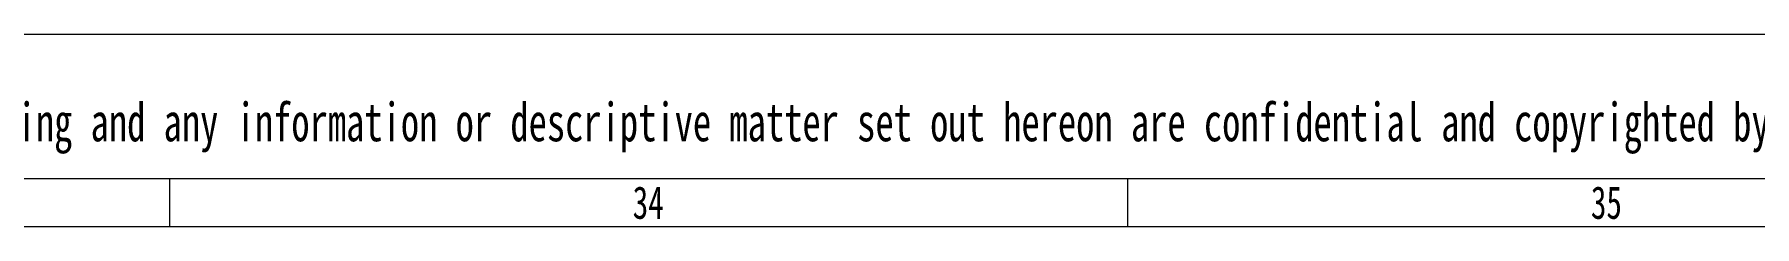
# Model space of a CAD drawing. Header units: inches. Extents: x 47316 to 59086, y 3141 to 11743.
# Drawn here: x 53553.8 to 53733.3, y 10279.1 to 10299.1 of the extents above; entities that cross this region are included whole.
import ezdxf

# ---------------------------------------------------------------- set-up
doc = ezdxf.new("R2010")
doc.units = ezdxf.units.IN
doc.header["$MEASUREMENT"] = 0
doc.styles.add('MtX_@FangSong_GB2312', font='')
doc.styles.add('MtX_FangSong_GB2312', font='')
doc.styles.get('MtX_@FangSong_GB2312').set_extended_font_data('@FangSong_GB2312')
doc.styles.get('MtX_FangSong_GB2312').set_extended_font_data('FangSong_GB2312')

msp = doc.modelspace()

# ---------------------------------------------------------------- linework, layer by layer
at = {"color": 0, "lineweight": 15}
for p, q in [((57387.93, 10299.08), (50247.93, 10299.08)), ((50267.93, 10284.08), (57267.93, 10284.08)), ((53567.93, 10279.08), (53567.93, 10284.08)), ((53667.93, 10279.08), (53667.93, 10284.08)), ((50267.93, 10279.08), (57367.93, 10279.08))]:
    msp.add_line(p, q, dxfattribs=at)

# ---------------------------------------------------------------- texts
at = {"color": 0, "lineweight": 15, "width": 0.7}
for s, height, style, p in [('This drawing and any information or descriptive matter set out hereon are confidential and copyrighted by Geely Automobile Research Institute, and must not be disclosed, loaned, copied or used for manufacturing, tendering or any other purposes without specific written consent.', 4, 'MtX_@FangSong_GB2312', (53534.9, 10287.96)), ('34', 3.4, 'MtX_FangSong_GB2312', (53616.24, 10279.88)), ('35', 3.4, 'MtX_FangSong_GB2312', (53716.24, 10279.88))]:
    msp.add_text(s, height=height, dxfattribs=dict(at, style=style)).set_placement(p)

doc.saveas('drawing.dxf')
